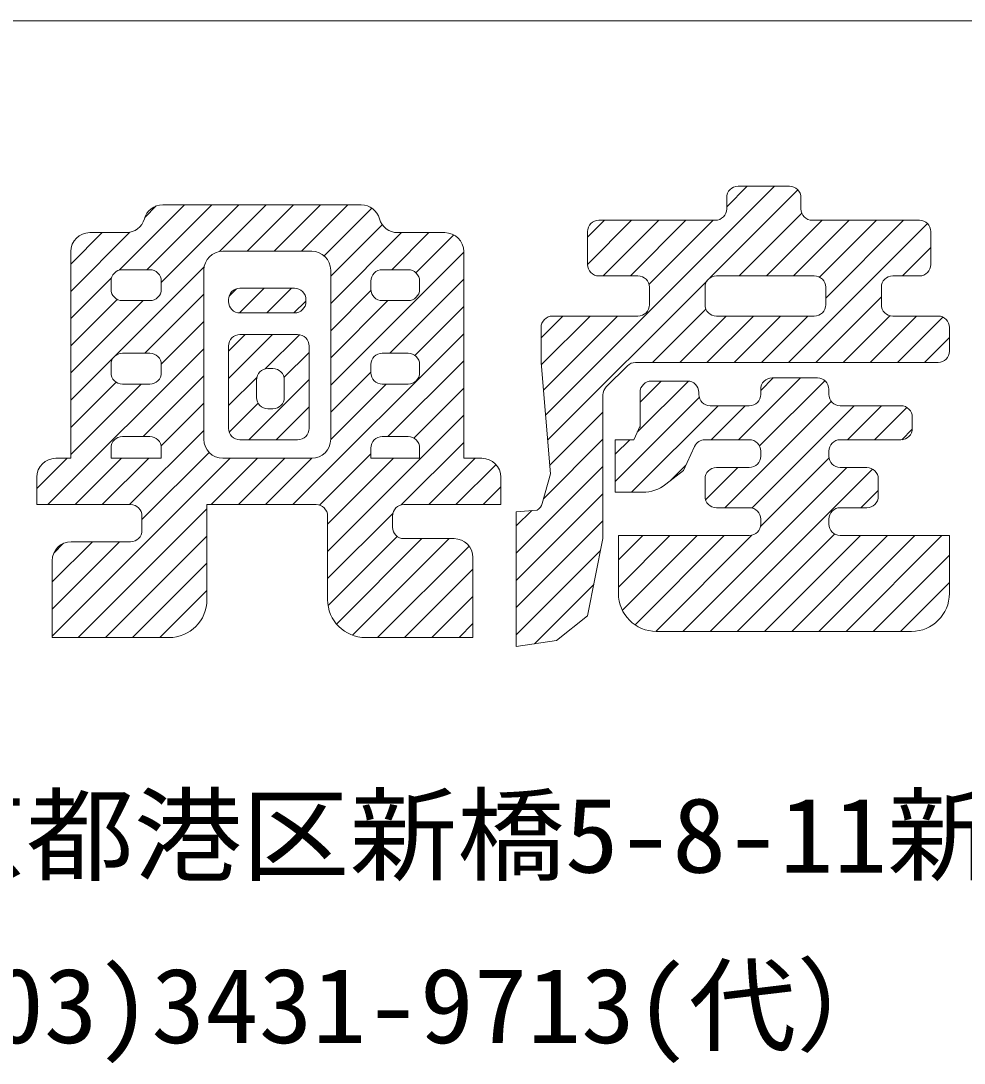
# Model space of a CAD drawing. Units: millimetres, scale not verified. Extents: x -3554 to 3554, y -1188 to 1188.
# Drawn here: x -2811.3 to -2737.7, y -1089.3 to -1008 of the extents above; entities that cross this region are included whole.
import ezdxf
from ezdxf.enums import TextEntityAlignment as Align

# ---------------------------------------------------------------- set-up
doc = ezdxf.new("R2010")
doc.units = ezdxf.units.MM
doc.header["$LTSCALE"] = 8
doc.layers.add('0-0_0', color=7, linetype='Continuous', lineweight=18)
doc.layers.add('0-4_WAKU', color=7, linetype='Continuous', lineweight=18)
doc.styles.add('ＭＳ ゴシック', font='')
doc.styles.get('ＭＳ ゴシック').set_extended_font_data('MS Gothic')

msp = doc.modelspace()

# ---------------------------------------------------------------- linework, layer by layer
at = {"layer": '0-0_0'}
for p, q in [((-2770.366, -1038.751), (-2752.514, -1020.899)), ((-2756.235, -1022.498), (-2754.636, -1020.899)), ((-2751.333, -1020.899), (-2755.347, -1020.899)), ((-2757.544, -1028.05), (-2750.68, -1021.186)), ((-2803.608, -1027.445), (-2798.508, -1022.346)), ((-2801.608, -1023.324), (-2800.717, -1022.433)), ((-2801.449, -1027.408), (-2796.387, -1022.346)), ((-2800.324, -1028.404), (-2794.266, -1022.346)), ((-2784.734, -1022.346), (-2800.216, -1022.346)), ((-2795.783, -1025.984), (-2792.144, -1022.346)), ((-2793.639, -1025.962), (-2790.023, -1022.346)), ((-2791.518, -1025.962), (-2787.902, -1022.346)), ((-2789.396, -1025.962), (-2785.781, -1022.346)), ((-2756.235, -1021.787), (-2756.235, -1022.663)), ((-2750.445, -1022.663), (-2750.445, -1021.787)), ((-2787.631, -1026.317), (-2783.91, -1022.596)), ((-2755.263, -1027.89), (-2750.377, -1023.004)), ((-2787.114, -1027.921), (-2783.086, -1023.894)), ((-2767.091, -1024.869), (-2765.773, -1023.551)), ((-2767.091, -1026.99), (-2763.651, -1023.551)), ((-2757.123, -1023.551), (-2766.203, -1023.551)), ((-2765.869, -1027.89), (-2761.53, -1023.551)), ((-2763.748, -1027.89), (-2759.409, -1023.551)), ((-2762.294, -1028.557), (-2757.287, -1023.551)), ((-2753.141, -1027.89), (-2748.802, -1023.551)), ((-2751.406, -1034.64), (-2740.575, -1023.809)), ((-2751.02, -1027.89), (-2746.681, -1023.551)), ((-2741.201, -1023.551), (-2749.557, -1023.551)), ((-2748.997, -1027.988), (-2744.559, -1023.551)), ((-2748.515, -1029.628), (-2742.438, -1023.551)), ((-2807.378, -1029.094), (-2802.769, -1024.485)), ((-2807.378, -1026.972), (-2804.921, -1024.515)), ((-2803.068, -1024.515), (-2805.898, -1024.515)), ((-2787.114, -1030.043), (-2781.586, -1024.515)), ((-2782.358, -1027.408), (-2779.465, -1024.515)), ((-2778.22, -1024.515), (-2781.881, -1024.515)), ((-2780.47, -1027.641), (-2777.52, -1024.691)), ((-2767.091, -1024.439), (-2767.091, -1027.002)), ((-2740.313, -1027.002), (-2740.313, -1024.439)), ((-2742.535, -1027.89), (-2740.313, -1025.668)), ((-2807.378, -1025.995), (-2807.378, -1042.113)), ((-2795.525, -1025.962), (-2788.594, -1025.962)), ((-2787.114, -1036.407), (-2776.74, -1026.033)), ((-2776.74, -1042.113), (-2776.74, -1025.995)), ((-2803.917, -1034.118), (-2796.982, -1027.183)), ((-2801.212, -1027.408), (-2803.354, -1027.408)), ((-2781.069, -1027.408), (-2783.089, -1027.408)), ((-2807.378, -1031.215), (-2804.205, -1028.042)), ((-2797.005, -1040.633), (-2797.005, -1027.442)), ((-2787.114, -1027.442), (-2787.114, -1040.633)), ((-2782.502, -1033.917), (-2776.74, -1028.155)), ((-2766.203, -1027.89), (-2763.154, -1027.89)), ((-2757.035, -1027.89), (-2749.403, -1027.89)), ((-2743.285, -1027.89), (-2741.201, -1027.89)), ((-2804.242, -1028.296), (-2804.242, -1028.931)), ((-2800.324, -1028.931), (-2800.324, -1028.296)), ((-2795.034, -1029.478), (-2794.451, -1028.894)), ((-2794.217, -1030.782), (-2792.289, -1028.854)), ((-2789.932, -1028.854), (-2794.187, -1028.854)), ((-2792.096, -1030.783), (-2790.168, -1028.854)), ((-2787.114, -1032.164), (-2783.973, -1029.023)), ((-2783.977, -1028.296), (-2783.977, -1028.931)), ((-2780.181, -1028.931), (-2780.181, -1028.296)), ((-2770.203, -1040.709), (-2757.764, -1028.27)), ((-2762.266, -1028.778), (-2762.266, -1030.136)), ((-2757.923, -1030.136), (-2757.923, -1028.778)), ((-2748.515, -1028.778), (-2748.515, -1030.136)), ((-2744.173, -1030.136), (-2744.173, -1028.778)), ((-2807.378, -1033.336), (-2803.761, -1029.72)), ((-2807.378, -1035.458), (-2801.739, -1029.819)), ((-2803.354, -1029.819), (-2801.212, -1029.819)), ((-2801.594, -1033.917), (-2797.005, -1029.327)), ((-2795.075, -1029.742), (-2795.075, -1029.895)), ((-2789.044, -1029.895), (-2789.044, -1029.742)), ((-2787.114, -1034.285), (-2782.647, -1029.819)), ((-2783.089, -1029.819), (-2781.069, -1029.819)), ((-2749.284, -1034.64), (-2744.173, -1029.528)), ((-2789.975, -1030.783), (-2789.044, -1029.851)), ((-2780.549, -1034.085), (-2776.74, -1030.276)), ((-2762.012, -1034.64), (-2757.854, -1030.481)), ((-2800.325, -1034.769), (-2797.005, -1031.448)), ((-2794.187, -1030.783), (-2789.932, -1030.783)), ((-2770.709, -1032.73), (-2769.003, -1031.024)), ((-2770.693, -1034.835), (-2766.882, -1031.024)), ((-2770.53, -1036.793), (-2764.76, -1031.024)), ((-2763.154, -1031.024), (-2769.821, -1031.024)), ((-2759.891, -1034.64), (-2756.275, -1031.024)), ((-2757.77, -1034.64), (-2754.154, -1031.024)), ((-2749.403, -1031.024), (-2757.035, -1031.024)), ((-2755.648, -1034.64), (-2752.032, -1031.024)), ((-2753.527, -1034.64), (-2749.911, -1031.024)), ((-2747.163, -1034.64), (-2743.516, -1030.993)), ((-2745.042, -1034.64), (-2741.426, -1031.024)), ((-2739.753, -1031.024), (-2743.285, -1031.024)), ((-2742.92, -1034.64), (-2739.385, -1031.104)), ((-2770.709, -1031.912), (-2770.709, -1034.64)), ((-2738.865, -1033.752), (-2738.865, -1031.912)), ((-2795.075, -1033.761), (-2793.784, -1032.47)), ((-2795.075, -1035.882), (-2791.663, -1032.47)), ((-2789.69, -1032.47), (-2794.187, -1032.47)), ((-2792.216, -1035.145), (-2789.552, -1032.481)), ((-2790.072, -1045.729), (-2776.74, -1032.397)), ((-2740.799, -1034.64), (-2738.865, -1032.706)), ((-2809.164, -1045.729), (-2797.005, -1033.57)), ((-2795.075, -1033.358), (-2795.075, -1039.778)), ((-2790.756, -1035.806), (-2788.802, -1033.853)), ((-2788.802, -1039.778), (-2788.802, -1033.358)), ((-2807.378, -1037.579), (-2804.04, -1034.241)), ((-2801.212, -1033.917), (-2803.354, -1033.917)), ((-2781.069, -1033.917), (-2783.089, -1033.917)), ((-2782.647, -1040.425), (-2776.74, -1034.519)), ((-2739.753, -1034.64), (-2763.346, -1034.64)), ((-2804.242, -1034.805), (-2804.242, -1035.439)), ((-2800.324, -1035.439), (-2800.324, -1034.805)), ((-2791.62, -1035.122), (-2792.015, -1035.122)), ((-2787.114, -1038.528), (-2783.977, -1035.392)), ((-2783.977, -1034.805), (-2783.977, -1035.439)), ((-2780.181, -1035.439), (-2780.181, -1034.805)), ((-2763.973, -1034.9), (-2765.624, -1036.549)), ((-2807.378, -1039.7), (-2803.852, -1036.174)), ((-2807.378, -1041.822), (-2801.883, -1036.327)), ((-2803.354, -1036.327), (-2801.212, -1036.327)), ((-2801.739, -1040.425), (-2797.005, -1035.691)), ((-2795.075, -1038.004), (-2792.88, -1035.81)), ((-2793.495, -1040.666), (-2788.802, -1035.974)), ((-2792.903, -1036.01), (-2792.903, -1037.368)), ((-2790.732, -1037.368), (-2790.732, -1036.01)), ((-2787.114, -1040.649), (-2782.792, -1036.327)), ((-2783.089, -1036.327), (-2781.069, -1036.327)), ((-2763.212, -1040.082), (-2759.219, -1036.089)), ((-2762.989, -1037.738), (-2761.337, -1036.086)), ((-2759.294, -1036.086), (-2762.101, -1036.086)), ((-2755.311, -1040.666), (-2750.49, -1035.845)), ((-2753.677, -1041.153), (-2748.583, -1036.06)), ((-2753.581, -1036.815), (-2752.611, -1035.845)), ((-2749.162, -1035.845), (-2752.693, -1035.845)), ((-2780.638, -1040.537), (-2776.74, -1036.64)), ((-2762.989, -1036.974), (-2762.989, -1039.702)), ((-2758.406, -1037.127), (-2758.406, -1036.974)), ((-2753.581, -1036.733), (-2753.581, -1037.127)), ((-2748.274, -1037.127), (-2748.274, -1036.733)), ((-2800.34, -1041.148), (-2797.005, -1037.812)), ((-2795.024, -1040.074), (-2792.776, -1037.826)), ((-2764.919, -1043.911), (-2758.373, -1037.365)), ((-2756.372, -1045.97), (-2748.081, -1037.679)), ((-2792.015, -1038.256), (-2791.62, -1038.256)), ((-2791.373, -1040.666), (-2788.802, -1038.095)), ((-2787.355, -1049.376), (-2776.74, -1038.761)), ((-2770.04, -1042.667), (-2765.884, -1038.512)), ((-2763.652, -1044.764), (-2756.902, -1038.015)), ((-2754.469, -1038.015), (-2757.518, -1038.015)), ((-2757.432, -1040.666), (-2754.781, -1038.015)), ((-2754.272, -1045.992), (-2746.295, -1038.015)), ((-2742.648, -1038.015), (-2747.386, -1038.015)), ((-2746.826, -1040.666), (-2744.174, -1038.015)), ((-2744.704, -1040.666), (-2742.184, -1038.146)), ((-2741.76, -1039.778), (-2741.76, -1038.903)), ((-2802.8, -1045.729), (-2797.005, -1039.934)), ((-2742.58, -1040.664), (-2741.763, -1039.846)), ((-2801.212, -1040.425), (-2803.354, -1040.425)), ((-2794.187, -1040.666), (-2789.69, -1040.666)), ((-2781.069, -1040.425), (-2783.089, -1040.425)), ((-2781.612, -1045.754), (-2776.74, -1040.882)), ((-2770.517, -1045.266), (-2765.884, -1040.633)), ((-2764.919, -1041.79), (-2763.796, -1040.666)), ((-2759.612, -1043.077), (-2758.737, -1041.182)), ((-2757.931, -1040.666), (-2754.469, -1040.666)), ((-2747.386, -1040.666), (-2742.648, -1040.666)), ((-2804.242, -1041.313), (-2804.242, -1042.113)), ((-2801.829, -1046.88), (-2796.6, -1041.65)), ((-2800.324, -1042.113), (-2800.324, -1041.313)), ((-2787.988, -1045.766), (-2783.977, -1041.756)), ((-2783.977, -1041.313), (-2783.977, -1042.113)), ((-2780.181, -1042.113), (-2780.181, -1041.313)), ((-2753.581, -1041.554), (-2753.581, -1041.948)), ((-2748.274, -1041.948), (-2748.274, -1041.554)), ((-2810.032, -1044.475), (-2807.669, -1042.113)), ((-2808.825, -1055.997), (-2794.941, -1042.113)), ((-2807.378, -1042.113), (-2808.552, -1042.113)), ((-2807.042, -1045.729), (-2803.426, -1042.113)), ((-2804.921, -1045.729), (-2801.305, -1042.113)), ((-2800.324, -1042.113), (-2804.242, -1042.113)), ((-2796.436, -1045.729), (-2792.82, -1042.113)), ((-2788.594, -1042.113), (-2795.525, -1042.113)), ((-2794.314, -1045.729), (-2790.698, -1042.113)), ((-2792.193, -1045.729), (-2788.577, -1042.113)), ((-2787.355, -1047.254), (-2782.213, -1042.113)), ((-2780.181, -1042.113), (-2783.977, -1042.113)), ((-2779.465, -1045.729), (-2775.849, -1042.113)), ((-2777.344, -1045.729), (-2774.222, -1042.607)), ((-2775.325, -1042.113), (-2776.74, -1042.113)), ((-2772.639, -1049.509), (-2765.884, -1042.755)), ((-2760.648, -1043.882), (-2759.414, -1042.648)), ((-2759.65, -1055.612), (-2746.874, -1042.836)), ((-2757.88, -1045.357), (-2755.359, -1042.836)), ((-2754.469, -1042.836), (-2757.035, -1042.836)), ((-2753.602, -1047.443), (-2748.26, -1042.101)), ((-2745.302, -1042.836), (-2747.386, -1042.836)), ((-2810.032, -1043.593), (-2810.032, -1045.729)), ((-2773.845, -1045.729), (-2773.845, -1043.593)), ((-2760.982, -1044.142), (-2759.612, -1043.077)), ((-2757.529, -1055.612), (-2744.867, -1042.95)), ((-2775.222, -1045.729), (-2773.845, -1044.352)), ((-2757.923, -1043.724), (-2757.923, -1045.082)), ((-2744.414, -1045.082), (-2744.414, -1043.724)), ((-2772.639, -1051.631), (-2765.884, -1044.876)), ((-2764.919, -1044.764), (-2762.798, -1044.764)), ((-2745.765, -1045.97), (-2744.414, -1044.619)), ((-2810.032, -1045.729), (-2802.717, -1045.729)), ((-2806.801, -1056.094), (-2796.763, -1046.056)), ((-2796.763, -1053.134), (-2796.763, -1045.729)), ((-2796.763, -1045.729), (-2788.243, -1045.729)), ((-2781.401, -1045.729), (-2773.845, -1045.729)), ((-2757.035, -1045.97), (-2754.469, -1045.97)), ((-2747.386, -1045.97), (-2745.302, -1045.97)), ((-2801.829, -1046.617), (-2801.829, -1047.733)), ((-2787.355, -1051.497), (-2782.263, -1046.406)), ((-2787.355, -1046.617), (-2787.355, -1053.134)), ((-2782.289, -1047.492), (-2782.289, -1046.617)), ((-2772.639, -1047.388), (-2771.441, -1046.189)), ((-2753.581, -1046.858), (-2753.581, -1047.251)), ((-2748.274, -1047.251), (-2748.274, -1046.858)), ((-2772.639, -1053.752), (-2765.884, -1046.997)), ((-2804.68, -1056.094), (-2796.763, -1048.178)), ((-2787.32, -1053.584), (-2781.937, -1048.2)), ((-2786.658, -1055.043), (-2779.995, -1048.38)), ((-2785.409, -1055.915), (-2777.874, -1048.38)), ((-2777.497, -1048.38), (-2781.401, -1048.38)), ((-2764.678, -1048.139), (-2764.678, -1052.652)), ((-2754.469, -1048.139), (-2764.678, -1048.139)), ((-2764.678, -1050.034), (-2762.784, -1048.139)), ((-2764.678, -1052.155), (-2760.663, -1048.139)), ((-2764.37, -1053.968), (-2758.541, -1048.139)), ((-2763.381, -1055.101), (-2756.42, -1048.139)), ((-2761.771, -1055.612), (-2754.278, -1048.118)), ((-2755.408, -1055.612), (-2747.821, -1048.025)), ((-2753.286, -1055.612), (-2745.813, -1048.139)), ((-2751.165, -1055.612), (-2743.692, -1048.139)), ((-2749.044, -1055.612), (-2741.571, -1048.139)), ((-2738.865, -1048.139), (-2747.386, -1048.139)), ((-2746.922, -1055.612), (-2739.449, -1048.139)), ((-2738.865, -1052.652), (-2738.865, -1048.139)), ((-2808.825, -1051.754), (-2805.692, -1048.621)), ((-2808.825, -1053.876), (-2803.571, -1048.621)), ((-2808.702, -1049.51), (-2807.937, -1048.745)), ((-2802.717, -1048.621), (-2807.345, -1048.621)), ((-2783.467, -1056.094), (-2776.326, -1048.954)), ((-2772.639, -1055.873), (-2766.069, -1049.303)), ((-2808.825, -1050.101), (-2808.825, -1056.094)), ((-2776.017, -1056.094), (-2776.017, -1049.86)), ((-2744.801, -1055.612), (-2738.865, -1049.677)), ((-2802.559, -1056.094), (-2796.763, -1050.299)), ((-2781.346, -1056.094), (-2776.017, -1050.765)), ((-2800.437, -1056.094), (-2796.763, -1052.42)), ((-2771.226, -1056.581), (-2766.6, -1051.955)), ((-2742.68, -1055.612), (-2738.865, -1051.798)), ((-2779.224, -1056.094), (-2776.017, -1052.887)), ((-2777.103, -1056.094), (-2776.017, -1055.008)), ((-2761.718, -1055.612), (-2741.825, -1055.612)), ((-2808.825, -1056.094), (-2799.723, -1056.094)), ((-2784.395, -1056.094), (-2776.017, -1056.094))]:
    msp.add_line(p, q, dxfattribs=at)
for points in [[(-2770.618, -1045.634), (-2769.985, -1043.318), (-2770.709, -1034.64)], [(-2765.884, -1037.177), (-2765.884, -1048.38), (-2767.091, -1054.407), (-2769.503, -1056.335), (-2772.639, -1056.783)], [(-2764.919, -1044.764), (-2764.919, -1040.666), (-2763.472, -1040.666), (-2762.989, -1039.582)], [(-2772.639, -1056.783), (-2772.639, -1046.287), (-2771.004, -1046.154)]]:
    msp.add_lwpolyline(points, dxfattribs=at)
for centre, radius, start, end in [((-2755.347, -1021.787), 0.888, 90, 180), ((-2751.333, -1021.787), 0.888, 0, 90), ((-2800.216, -1023.826), 1.48, 90, 164.51187), ((-2784.734, -1023.826), 1.48, 15.48813, 90), ((-2757.123, -1022.663), 0.888, 270, 0), ((-2749.557, -1022.663), 0.888, 180, 270), ((-2803.068, -1023.035), 1.48, 270, 344.51187), ((-2781.881, -1023.035), 1.48, 195.48813, 270), ((-2766.203, -1024.439), 0.888, 90, 180), ((-2741.201, -1024.439), 0.888, 0, 90), ((-2805.898, -1025.995), 1.48, 90, 180), ((-2778.22, -1025.995), 1.48, 0, 90), ((-2795.525, -1027.442), 1.48, 90, 180), ((-2788.594, -1027.442), 1.48, 0, 90), ((-2803.354, -1028.296), 0.888, 90, 180), ((-2801.212, -1028.296), 0.888, 0, 90), ((-2783.089, -1028.296), 0.888, 90, 180), ((-2781.069, -1028.296), 0.888, 0, 90), ((-2766.203, -1027.002), 0.888, 180, 270), ((-2741.201, -1027.002), 0.888, 270, 0), ((-2763.154, -1028.778), 0.888, 0, 90), ((-2757.035, -1028.778), 0.888, 90, 180), ((-2749.403, -1028.778), 0.888, 0, 90), ((-2743.285, -1028.778), 0.888, 90, 180), ((-2803.354, -1028.931), 0.888, 180, 270), ((-2801.212, -1028.931), 0.888, 270, 0), ((-2794.187, -1029.742), 0.888, 90, 180), ((-2789.932, -1029.742), 0.888, 0, 90), ((-2783.089, -1028.931), 0.888, 180, 270), ((-2781.069, -1028.931), 0.888, 270, 0), ((-2794.187, -1029.895), 0.888, 180, 270), ((-2789.932, -1029.895), 0.888, 270, 0), ((-2763.154, -1030.136), 0.888, 270, 0), ((-2757.035, -1030.136), 0.888, 180, 270), ((-2749.403, -1030.136), 0.888, 270, 0), ((-2743.285, -1030.136), 0.888, 180, 270), ((-2769.821, -1031.912), 0.888, 90, 180), ((-2739.753, -1031.912), 0.888, 0, 90), ((-2794.187, -1033.358), 0.888, 90, 180), ((-2789.69, -1033.358), 0.888, 0, 90), ((-2739.753, -1033.752), 0.888, 270, 0), ((-2803.354, -1034.805), 0.888, 90, 180), ((-2801.212, -1034.805), 0.888, 0, 90), ((-2783.089, -1034.805), 0.888, 90, 180), ((-2781.069, -1034.805), 0.888, 0, 90), ((-2763.346, -1035.528), 0.888, 90, 134.9788), ((-2803.354, -1035.439), 0.888, 180, 270), ((-2801.212, -1035.439), 0.888, 270, 0), ((-2792.015, -1036.01), 0.888, 90, 180), ((-2791.62, -1036.01), 0.888, 0, 90), ((-2783.089, -1035.439), 0.888, 180, 270), ((-2781.069, -1035.439), 0.888, 270, 0), ((-2762.101, -1036.974), 0.888, 90, 180), ((-2759.294, -1036.974), 0.888, 0, 90), ((-2752.693, -1036.733), 0.888, 90, 180), ((-2749.162, -1036.733), 0.888, 0, 90), ((-2764.996, -1037.177), 0.888, 134.9788, 180), ((-2757.518, -1037.127), 0.888, 180, 270), ((-2754.469, -1037.127), 0.888, 270, 0), ((-2747.386, -1037.127), 0.888, 180, 270), ((-2792.015, -1037.368), 0.888, 180, 270), ((-2791.62, -1037.368), 0.888, 270, 0), ((-2742.648, -1038.903), 0.888, 0, 90), ((-2794.187, -1039.778), 0.888, 180, 270), ((-2789.69, -1039.778), 0.888, 270, 0), ((-2742.648, -1039.778), 0.888, 270, 0), ((-2803.354, -1041.313), 0.888, 90, 180), ((-2801.212, -1041.313), 0.888, 0, 90), ((-2795.525, -1040.633), 1.48, 180, 270), ((-2788.594, -1040.633), 1.48, 270, 0), ((-2783.089, -1041.313), 0.888, 90, 180), ((-2781.069, -1041.313), 0.888, 0, 90), ((-2757.931, -1041.554), 0.888, 90, 155.20872), ((-2754.469, -1041.554), 0.888, 0, 90), ((-2747.386, -1041.554), 0.888, 90, 180), ((-2754.469, -1041.948), 0.888, 270, 0), ((-2747.386, -1041.948), 0.888, 180, 270), ((-2808.552, -1043.593), 1.48, 90, 180), ((-2775.325, -1043.593), 1.48, 0, 90), ((-2757.035, -1043.724), 0.888, 90, 180), ((-2745.302, -1043.724), 0.888, 0, 90), ((-2762.798, -1041.804), 2.96, 270, 307.85445), ((-2757.035, -1045.082), 0.888, 180, 270), ((-2745.302, -1045.082), 0.888, 270, 0), ((-2802.717, -1046.617), 0.888, 0, 90), ((-2788.243, -1046.617), 0.888, 0, 90), ((-2781.401, -1046.617), 0.888, 90, 180), ((-2771.474, -1045.401), 0.888, 301.98631, 344.73412), ((-2754.469, -1046.858), 0.888, 0, 90), ((-2747.386, -1046.858), 0.888, 90, 180), ((-2781.401, -1047.492), 0.888, 180, 270), ((-2754.469, -1047.251), 0.888, 270, 0), ((-2747.386, -1047.251), 0.888, 180, 270), ((-2802.717, -1047.733), 0.888, 270, 0), ((-2777.497, -1049.86), 1.48, 0, 90), ((-2807.345, -1050.101), 1.48, 90, 180), ((-2799.723, -1053.134), 2.96, 270, 0), ((-2784.395, -1053.134), 2.96, 180, 270), ((-2761.718, -1052.652), 2.96, 180, 270), ((-2741.825, -1052.652), 2.96, 270, 0)]:
    msp.add_arc(centre, radius, start, end, dxfattribs=at)
at = {"layer": '0-4_WAKU'}
msp.add_line((-3474.142, -1008), (-274.142, -1008), dxfattribs=at)

# ---------------------------------------------------------------- texts
at = {"layer": '0-0_0', "style": 'ＭＳ ゴシック', "width": 1.05}
for s, p in [('本社〒105-0004東京都港区新橋5-8-11新橋エンタービル3Ｆ', (-2886.362, -1076.188)), ('TEL.東京(03)3431-9713(代）  FAX.(03)3431-9708', (-2851.415, -1089.478))]:
    msp.add_text(s, height=5.865, dxfattribs=at).set_placement(p, align=Align.BOTTOM_LEFT)

doc.saveas('drawing.dxf')
